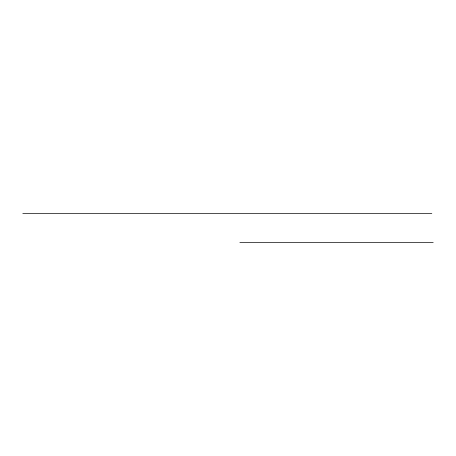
<?xml version="1.0" encoding="UTF-8"?>
<svg xmlns="http://www.w3.org/2000/svg" width="456" height="456" viewBox="0 0 456 456"><rect width="100%" height="100%" fill="white"/><g stroke="black" fill="none" stroke-linecap="round" stroke-linejoin="round"><path stroke-width="0.68" d="M22.8 213.34L431.821 213.34M239.873 242.638L433.2 242.66"/></g></svg>
